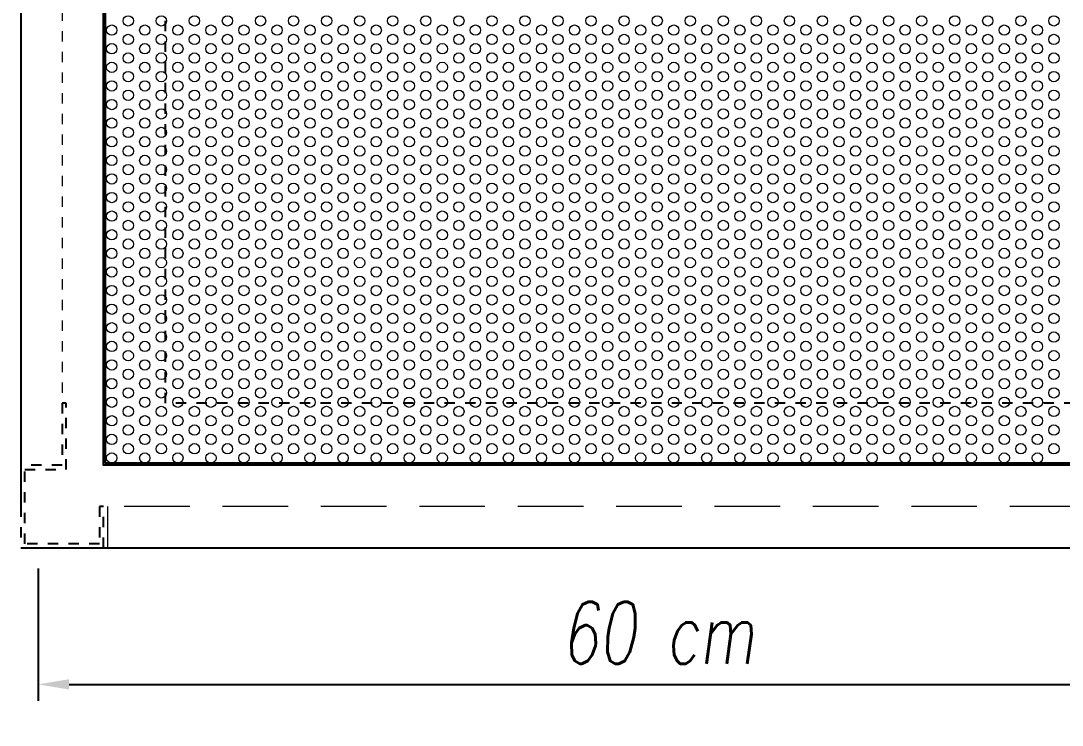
# Model space of a CAD drawing. Header units: millimetres. Extents: x 9130 to 9550, y -18883 to -17651.
# Drawn here: x 9470.9 to 9521.3, y -18821.1 to -18787 of the extents above; entities that cross this region are included whole.
import ezdxf

# ---------------------------------------------------------------- set-up
doc = ezdxf.new("R2010")
doc.units = ezdxf.units.MM
doc.linetypes.add('EPL_DASH', pattern=[1, 0.5, -0.5])
doc.linetypes.add('HIDDEN2', pattern=[4.7625, 3.175, -1.5875])
doc.layers.add('00 uvodnice', color=82, linetype='Continuous')
doc.layers.add('01-KOSTUR ORMARA', color=7, linetype='Continuous')
doc.layers.add('PDF14_Geometry', color=7, linetype='Continuous', true_color=0x58595a)
doc.styles.add('KOTE ZA MONNTAZU', font='simplex.shx', dxfattribs={"width": 0.7, "oblique": 8, "height": 3})
doc.dimstyles.new('Copy of KOTE ZA MONTAZU u cm', dxfattribs={"dimscale": 0, "dimtxt": 3, "dimasz": 1.5, "dimexe": 0.8, "dimexo": 0.1, "dimgap": 1, "dimtad": 1, "dimdec": 1, "dimzin": 12, "dimdsep": 46, "dimtxsty": 'KOTE ZA MONNTAZU', "dimcen": 1.5, "dimclrt": 1, "dimadec": 0, "dimazin": 0, "dimtfac": 1, "dimtdec": 1, "dimtmove": 0, "dimatfit": 3, "dimfxl": 1, "dimtolj": 2, "dimtzin": 0, "dimarcsym": 0})

# ---------------------------------------------------------------- blocks, each defined once
blk = doc.blocks.new('*D655')
at = {"layer": '00 uvodnice', "color": 0, "linetype": 'Continuous', "lineweight": -2, "transparency": 16777216}
for p, q in [((9471.69, -18813.511), (9471.69, -18819.914)), ((9531.69, -18813.511), (9531.69, -18819.914)), ((9473.19, -18819.114), (9530.19, -18819.114))]:
    blk.add_line(p, q, dxfattribs=at)
at = {"layer": '00 uvodnice', "color": 0, "linetype": 'Continuous', "transparency": 16777216}
for points in [[(9473.19, -18818.864), (9473.19, -18819.364), (9471.69, -18819.114)], [(9530.19, -18818.864), (9530.19, -18819.364), (9531.69, -18819.114)]]:
    blk.add_solid(points, dxfattribs=at)
at = {"layer": 'Defpoints', "color": 0, "linetype": 'Continuous', "transparency": 16777216}
for p in [(9471.69, -18813.411), (9531.69, -18813.411), (9531.69, -18819.114)]:
    blk.add_point(p, dxfattribs=at)
at = {"layer": '00 uvodnice', "color": 1, "linetype": 'Continuous', "transparency": 16777216, "insert": (9501.69, -18816.614), "char_height": 3, "attachment_point": 5, "style": 'KOTE ZA MONNTAZU'}
blk.add_mtext('\\A2;60 cm', dxfattribs=at)

msp = doc.modelspace()

# ---------------------------------------------------------------- linework, layer by layer
at = {"color": 5, "linetype": 'EPL_DASH', "lineweight": 15}
msp.add_lwpolyline([(9470.852, -18808.5111), (9470.852, -18756.5111), (9472.852, -18756.5111), (9472.852, -18808.5111)], close=True, dxfattribs=at)
at = {"color": 5, "linetype": 'Continuous'}
for points in [[(9474.852, -18756.5111), (9526.852, -18756.5111), (9526.852, -18808.5111), (9474.852, -18808.5111)], [(9474.952, -18756.6111), (9526.752, -18756.6111), (9526.752, -18808.4111), (9474.952, -18808.4111)]]:
    msp.add_lwpolyline(points, close=True, dxfattribs=at)
at = {"color": 5, "linetype": 'EPL_DASH'}
msp.add_lwpolyline([(9477.852, -18759.5111), (9523.852, -18759.5111), (9523.852, -18805.5111), (9477.852, -18805.5111)], close=True, dxfattribs=at)
at = {"color": 4, "linetype": 'EPL_DASH'}
msp.add_lwpolyline([(9470.852, -18812.5111), (9474.852, -18812.5111), (9474.852, -18810.5111), (9474.652, -18810.5111), (9474.652, -18812.3111), (9471.052, -18812.3111), (9471.052, -18808.7111), (9473.052, -18808.7111), (9473.052, -18805.5111), (9472.852, -18805.5111), (9472.852, -18808.5111), (9470.852, -18808.5111), (9470.852, -18812.5111)], dxfattribs=at)
at = {"layer": '00 uvodnice', "color": 5, "linetype": 'Continuous'}
msp.add_lwpolyline([(9470.852, -18812.5111), (9530.852, -18812.5111), (9530.852, -18752.5111), (9470.852, -18752.5111), (9470.852, -18810.5111)], dxfattribs=at)
at = {"layer": '01-KOSTUR ORMARA', "color": 5, "linetype": 'HIDDEN2', "lineweight": 15}
msp.add_lwpolyline([(9526.652, -18812.5111), (9526.652, -18810.5111), (9475.052, -18810.5111), (9475.052, -18812.5111)], close=True, dxfattribs=at)
at = {"layer": 'PDF14_Geometry', "lineweight": 5}
for centre in [(9476.052, -18787.0111), (9477.652, -18787.0111), (9479.252, -18787.0111), (9480.852, -18787.0111), (9482.452, -18787.0111), (9484.052, -18787.0111), (9485.652, -18787.0111), (9487.252, -18787.0111), (9488.852, -18787.0111), (9490.452, -18787.0111), (9492.052, -18787.0111), (9493.652, -18787.0111), (9495.252, -18787.0111), (9496.852, -18787.0111), (9498.452, -18787.0111), (9500.052, -18787.0111), (9501.652, -18787.0111), (9503.252, -18787.0111), (9504.852, -18787.0111), (9506.452, -18787.0111), (9508.052, -18787.0111), (9509.652, -18787.0111), (9511.252, -18787.0111), (9512.852, -18787.0111), (9514.452, -18787.0111), (9516.052, -18787.0111), (9517.652, -18787.0111), (9519.252, -18787.0111), (9520.852, -18787.0111), (9475.252, -18787.4611), (9476.852, -18787.4611), (9478.452, -18787.4611), (9480.052, -18787.4611), (9481.652, -18787.4611), (9483.252, -18787.4611), (9484.852, -18787.4611), (9486.452, -18787.4611), (9488.052, -18787.4611), (9489.652, -18787.4611), (9491.252, -18787.4611), (9492.852, -18787.4611), (9494.452, -18787.4611), (9496.052, -18787.4611), (9497.652, -18787.4611), (9499.252, -18787.4611), (9500.852, -18787.4611), (9502.452, -18787.4611), (9504.052, -18787.4611), (9505.652, -18787.4611), (9507.252, -18787.4611), (9508.852, -18787.4611), (9510.452, -18787.4611), (9512.052, -18787.4611), (9513.652, -18787.4611), (9515.252, -18787.4611), (9516.852, -18787.4611), (9518.452, -18787.4611), (9520.052, -18787.4611), (9475.252, -18788.3611), (9476.052, -18787.9111), (9476.852, -18788.3611), (9477.652, -18787.9111), (9478.452, -18788.3611), (9479.252, -18787.9111), (9480.052, -18788.3611), (9480.852, -18787.9111), (9481.652, -18788.3611), (9482.452, -18787.9111), (9483.252, -18788.3611), (9484.052, -18787.9111), (9484.852, -18788.3611), (9485.652, -18787.9111), (9486.452, -18788.3611), (9487.252, -18787.9111), (9488.052, -18788.3611), (9488.852, -18787.9111), (9489.652, -18788.3611), (9490.452, -18787.9111), (9491.252, -18788.3611), (9492.052, -18787.9111), (9492.852, -18788.3611), (9493.652, -18787.9111), (9494.452, -18788.3611), (9495.252, -18787.9111), (9496.052, -18788.3611), (9496.852, -18787.9111), (9497.652, -18788.3611), (9498.452, -18787.9111), (9499.252, -18788.3611), (9500.052, -18787.9111), (9500.852, -18788.3611), (9501.652, -18787.9111), (9502.452, -18788.3611), (9503.252, -18787.9111), (9504.052, -18788.3611), (9504.852, -18787.9111), (9505.652, -18788.3611), (9506.452, -18787.9111), (9507.252, -18788.3611), (9508.052, -18787.9111), (9508.852, -18788.3611), (9509.652, -18787.9111), (9510.452, -18788.3611), (9511.252, -18787.9111), (9512.052, -18788.3611), (9512.852, -18787.9111), (9513.652, -18788.3611), (9514.452, -18787.9111), (9515.252, -18788.3611), (9516.052, -18787.9111), (9516.852, -18788.3611), (9517.652, -18787.9111), (9518.452, -18788.3611), (9519.252, -18787.9111), (9520.052, -18788.3611), (9520.852, -18787.9111), (9476.052, -18788.8111), (9477.652, -18788.8111), (9479.252, -18788.8111), (9480.852, -18788.8111), (9482.452, -18788.8111), (9484.052, -18788.8111), (9485.652, -18788.8111), (9487.252, -18788.8111), (9488.852, -18788.8111), (9490.452, -18788.8111), (9492.052, -18788.8111), (9493.652, -18788.8111), (9495.252, -18788.8111), (9496.852, -18788.8111), (9498.452, -18788.8111), (9500.052, -18788.8111), (9501.652, -18788.8111), (9503.252, -18788.8111), (9504.852, -18788.8111), (9506.452, -18788.8111), (9508.052, -18788.8111), (9509.652, -18788.8111), (9511.252, -18788.8111), (9512.852, -18788.8111), (9514.452, -18788.8111), (9516.052, -18788.8111), (9517.652, -18788.8111), (9519.252, -18788.8111), (9520.852, -18788.8111), (9475.252, -18789.2611), (9476.852, -18789.2611), (9478.452, -18789.2611), (9480.052, -18789.2611), (9481.652, -18789.2611), (9483.252, -18789.2611), (9484.852, -18789.2611), (9486.452, -18789.2611), (9488.052, -18789.2611), (9489.652, -18789.2611), (9491.252, -18789.2611), (9492.852, -18789.2611), (9494.452, -18789.2611), (9496.052, -18789.2611), (9497.652, -18789.2611), (9499.252, -18789.2611), (9500.852, -18789.2611), (9502.452, -18789.2611), (9504.052, -18789.2611), (9505.652, -18789.2611), (9507.252, -18789.2611), (9508.852, -18789.2611), (9510.452, -18789.2611), (9512.052, -18789.2611), (9513.652, -18789.2611), (9515.252, -18789.2611), (9516.852, -18789.2611), (9518.452, -18789.2611), (9520.052, -18789.2611), (9476.052, -18789.7111), (9477.652, -18789.7111), (9479.252, -18789.7111), (9480.852, -18789.7111), (9482.452, -18789.7111), (9484.052, -18789.7111), (9485.652, -18789.7111), (9487.252, -18789.7111), (9488.852, -18789.7111), (9490.452, -18789.7111), (9492.052, -18789.7111), (9493.652, -18789.7111), (9495.252, -18789.7111), (9496.852, -18789.7111), (9498.452, -18789.7111), (9500.052, -18789.7111), (9501.652, -18789.7111), (9503.252, -18789.7111), (9504.852, -18789.7111), (9506.452, -18789.7111), (9508.052, -18789.7111), (9509.652, -18789.7111), (9511.252, -18789.7111), (9512.852, -18789.7111), (9514.452, -18789.7111), (9516.052, -18789.7111), (9517.652, -18789.7111), (9519.252, -18789.7111), (9520.852, -18789.7111), (9475.252, -18790.1611), (9476.852, -18790.1611), (9478.452, -18790.1611), (9480.052, -18790.1611), (9481.652, -18790.1611), (9483.252, -18790.1611), (9484.852, -18790.1611), (9486.452, -18790.1611), (9488.052, -18790.1611), (9489.652, -18790.1611), (9491.252, -18790.1611), (9492.852, -18790.1611), (9494.452, -18790.1611), (9496.052, -18790.1611), (9497.652, -18790.1611), (9499.252, -18790.1611), (9500.852, -18790.1611), (9502.452, -18790.1611), (9504.052, -18790.1611), (9505.652, -18790.1611), (9507.252, -18790.1611), (9508.852, -18790.1611), (9510.452, -18790.1611), (9512.052, -18790.1611), (9513.652, -18790.1611), (9515.252, -18790.1611), (9516.852, -18790.1611), (9518.452, -18790.1611), (9520.052, -18790.1611), (9476.052, -18790.6111), (9477.652, -18790.6111), (9479.252, -18790.6111), (9480.852, -18790.6111), (9482.452, -18790.6111), (9484.052, -18790.6111), (9485.652, -18790.6111), (9487.252, -18790.6111), (9488.852, -18790.6111), (9490.452, -18790.6111), (9492.052, -18790.6111), (9493.652, -18790.6111), (9495.252, -18790.6111), (9496.852, -18790.6111), (9498.452, -18790.6111), (9500.052, -18790.6111), (9501.652, -18790.6111), (9503.252, -18790.6111), (9504.852, -18790.6111), (9506.452, -18790.6111), (9508.052, -18790.6111), (9509.652, -18790.6111), (9511.252, -18790.6111), (9512.852, -18790.6111), (9514.452, -18790.6111), (9516.052, -18790.6111), (9517.652, -18790.6111), (9519.252, -18790.6111), (9520.852, -18790.6111), (9475.252, -18791.0611), (9476.852, -18791.0611), (9478.452, -18791.0611), (9480.052, -18791.0611), (9481.652, -18791.0611), (9483.252, -18791.0611), (9484.852, -18791.0611), (9486.452, -18791.0611), (9488.052, -18791.0611), (9489.652, -18791.0611), (9491.252, -18791.0611), (9492.852, -18791.0611), (9494.452, -18791.0611), (9496.052, -18791.0611), (9497.652, -18791.0611), (9499.252, -18791.0611), (9500.852, -18791.0611), (9502.452, -18791.0611), (9504.052, -18791.0611), (9505.652, -18791.0611), (9507.252, -18791.0611), (9508.852, -18791.0611), (9510.452, -18791.0611), (9512.052, -18791.0611), (9513.652, -18791.0611), (9515.252, -18791.0611), (9516.852, -18791.0611), (9518.452, -18791.0611), (9520.052, -18791.0611), (9476.052, -18791.5111), (9477.652, -18791.5111), (9479.252, -18791.5111), (9480.852, -18791.5111), (9482.452, -18791.5111), (9484.052, -18791.5111), (9485.652, -18791.5111), (9487.252, -18791.5111), (9488.852, -18791.5111), (9490.452, -18791.5111), (9492.052, -18791.5111), (9493.652, -18791.5111), (9495.252, -18791.5111), (9496.852, -18791.5111), (9498.452, -18791.5111), (9500.052, -18791.5111), (9501.652, -18791.5111), (9503.252, -18791.5111), (9504.852, -18791.5111), (9506.452, -18791.5111), (9508.052, -18791.5111), (9509.652, -18791.5111), (9511.252, -18791.5111), (9512.852, -18791.5111), (9514.452, -18791.5111), (9516.052, -18791.5111), (9517.652, -18791.5111), (9519.252, -18791.5111), (9520.852, -18791.5111), (9475.252, -18791.9611), (9476.852, -18791.9611), (9478.452, -18791.9611), (9480.052, -18791.9611), (9481.652, -18791.9611), (9483.252, -18791.9611), (9484.852, -18791.9611), (9486.452, -18791.9611), (9488.052, -18791.9611), (9489.652, -18791.9611), (9491.252, -18791.9611), (9492.852, -18791.9611), (9494.452, -18791.9611), (9496.052, -18791.9611), (9497.652, -18791.9611), (9499.252, -18791.9611), (9500.852, -18791.9611), (9502.452, -18791.9611), (9504.052, -18791.9611), (9505.652, -18791.9611), (9507.252, -18791.9611), (9508.852, -18791.9611), (9510.452, -18791.9611), (9512.052, -18791.9611), (9513.652, -18791.9611), (9515.252, -18791.9611), (9516.852, -18791.9611), (9518.452, -18791.9611), (9520.052, -18791.9611), (9475.252, -18792.8611), (9476.052, -18792.4111), (9476.852, -18792.8611), (9477.652, -18792.4111), (9478.452, -18792.8611), (9479.252, -18792.4111), (9480.052, -18792.8611), (9480.852, -18792.4111), (9481.652, -18792.8611), (9482.452, -18792.4111), (9483.252, -18792.8611), (9484.052, -18792.4111), (9484.852, -18792.8611), (9485.652, -18792.4111), (9486.452, -18792.8611), (9487.252, -18792.4111), (9488.052, -18792.8611), (9488.852, -18792.4111), (9489.652, -18792.8611), (9490.452, -18792.4111), (9491.252, -18792.8611), (9492.052, -18792.4111), (9492.852, -18792.8611), (9493.652, -18792.4111), (9494.452, -18792.8611), (9495.252, -18792.4111), (9496.052, -18792.8611), (9496.852, -18792.4111), (9497.652, -18792.8611), (9498.452, -18792.4111), (9499.252, -18792.8611), (9500.052, -18792.4111), (9500.852, -18792.8611), (9501.652, -18792.4111), (9502.452, -18792.8611), (9503.252, -18792.4111), (9504.052, -18792.8611), (9504.852, -18792.4111), (9505.652, -18792.8611), (9506.452, -18792.4111), (9507.252, -18792.8611), (9508.052, -18792.4111), (9508.852, -18792.8611), (9509.652, -18792.4111), (9510.452, -18792.8611), (9511.252, -18792.4111), (9512.052, -18792.8611), (9512.852, -18792.4111), (9513.652, -18792.8611), (9514.452, -18792.4111), (9515.252, -18792.8611), (9516.052, -18792.4111), (9516.852, -18792.8611), (9517.652, -18792.4111), (9518.452, -18792.8611), (9519.252, -18792.4111), (9520.052, -18792.8611), (9520.852, -18792.4111), (9476.052, -18793.3111), (9477.652, -18793.3111), (9479.252, -18793.3111), (9480.852, -18793.3111), (9482.452, -18793.3111), (9484.052, -18793.3111), (9485.652, -18793.3111), (9487.252, -18793.3111), (9488.852, -18793.3111), (9490.452, -18793.3111), (9492.052, -18793.3111), (9493.652, -18793.3111), (9495.252, -18793.3111), (9496.852, -18793.3111), (9498.452, -18793.3111), (9500.052, -18793.3111), (9501.652, -18793.3111), (9503.252, -18793.3111), (9504.852, -18793.3111), (9506.452, -18793.3111), (9508.052, -18793.3111), (9509.652, -18793.3111), (9511.252, -18793.3111), (9512.852, -18793.3111), (9514.452, -18793.3111), (9516.052, -18793.3111), (9517.652, -18793.3111), (9519.252, -18793.3111), (9520.852, -18793.3111), (9475.252, -18793.7611), (9476.852, -18793.7611), (9478.452, -18793.7611), (9480.052, -18793.7611), (9481.652, -18793.7611), (9483.252, -18793.7611), (9484.852, -18793.7611), (9486.452, -18793.7611), (9488.052, -18793.7611), (9489.652, -18793.7611), (9491.252, -18793.7611), (9492.852, -18793.7611), (9494.452, -18793.7611), (9496.052, -18793.7611), (9497.652, -18793.7611), (9499.252, -18793.7611), (9500.852, -18793.7611), (9502.452, -18793.7611), (9504.052, -18793.7611), (9505.652, -18793.7611), (9507.252, -18793.7611), (9508.852, -18793.7611), (9510.452, -18793.7611), (9512.052, -18793.7611), (9513.652, -18793.7611), (9515.252, -18793.7611), (9516.852, -18793.7611), (9518.452, -18793.7611), (9520.052, -18793.7611), (9476.052, -18794.2111), (9477.652, -18794.2111), (9479.252, -18794.2111), (9480.852, -18794.2111), (9482.452, -18794.2111), (9484.052, -18794.2111), (9485.652, -18794.2111), (9487.252, -18794.2111), (9488.852, -18794.2111), (9490.452, -18794.2111), (9492.052, -18794.2111), (9493.652, -18794.2111), (9495.252, -18794.2111), (9496.852, -18794.2111), (9498.452, -18794.2111), (9500.052, -18794.2111), (9501.652, -18794.2111), (9503.252, -18794.2111), (9504.852, -18794.2111), (9506.452, -18794.2111), (9508.052, -18794.2111), (9509.652, -18794.2111), (9511.252, -18794.2111), (9512.852, -18794.2111), (9514.452, -18794.2111), (9516.052, -18794.2111), (9517.652, -18794.2111), (9519.252, -18794.2111), (9520.852, -18794.2111), (9475.252, -18794.6611), (9476.852, -18794.6611), (9478.452, -18794.6611), (9480.052, -18794.6611), (9481.652, -18794.6611), (9483.252, -18794.6611), (9484.852, -18794.6611), (9486.452, -18794.6611), (9488.052, -18794.6611), (9489.652, -18794.6611), (9491.252, -18794.6611), (9492.852, -18794.6611), (9494.452, -18794.6611), (9496.052, -18794.6611), (9497.652, -18794.6611), (9499.252, -18794.6611), (9500.852, -18794.6611), (9502.452, -18794.6611), (9504.052, -18794.6611), (9505.652, -18794.6611), (9507.252, -18794.6611), (9508.852, -18794.6611), (9510.452, -18794.6611), (9512.052, -18794.6611), (9513.652, -18794.6611), (9515.252, -18794.6611), (9516.852, -18794.6611), (9518.452, -18794.6611), (9520.052, -18794.6611), (9476.052, -18795.1111), (9477.652, -18795.1111), (9479.252, -18795.1111), (9480.852, -18795.1111), (9482.452, -18795.1111), (9484.052, -18795.1111), (9485.652, -18795.1111), (9487.252, -18795.1111), (9488.852, -18795.1111), (9490.452, -18795.1111), (9492.052, -18795.1111), (9493.652, -18795.1111), (9495.252, -18795.1111), (9496.852, -18795.1111), (9498.452, -18795.1111), (9500.052, -18795.1111), (9501.652, -18795.1111), (9503.252, -18795.1111), (9504.852, -18795.1111), (9506.452, -18795.1111), (9508.052, -18795.1111), (9509.652, -18795.1111), (9511.252, -18795.1111), (9512.852, -18795.1111), (9514.452, -18795.1111), (9516.052, -18795.1111), (9517.652, -18795.1111), (9519.252, -18795.1111), (9520.852, -18795.1111), (9475.252, -18795.5611), (9476.852, -18795.5611), (9478.452, -18795.5611), (9480.052, -18795.5611), (9481.652, -18795.5611), (9483.252, -18795.5611), (9484.852, -18795.5611), (9486.452, -18795.5611), (9488.052, -18795.5611), (9489.652, -18795.5611), (9491.252, -18795.5611), (9492.852, -18795.5611), (9494.452, -18795.5611), (9496.052, -18795.5611), (9497.652, -18795.5611), (9499.252, -18795.5611), (9500.852, -18795.5611), (9502.452, -18795.5611), (9504.052, -18795.5611), (9505.652, -18795.5611), (9507.252, -18795.5611), (9508.852, -18795.5611), (9510.452, -18795.5611), (9512.052, -18795.5611), (9513.652, -18795.5611), (9515.252, -18795.5611), (9516.852, -18795.5611), (9518.452, -18795.5611), (9520.052, -18795.5611), (9476.052, -18796.0111), (9477.652, -18796.0111), (9479.252, -18796.0111), (9480.852, -18796.0111), (9482.452, -18796.0111), (9484.052, -18796.0111), (9485.652, -18796.0111), (9487.252, -18796.0111), (9488.852, -18796.0111), (9490.452, -18796.0111), (9492.052, -18796.0111), (9493.652, -18796.0111), (9495.252, -18796.0111), (9496.852, -18796.0111), (9498.452, -18796.0111), (9500.052, -18796.0111), (9501.652, -18796.0111), (9503.252, -18796.0111), (9504.852, -18796.0111), (9506.452, -18796.0111), (9508.052, -18796.0111), (9509.652, -18796.0111), (9511.252, -18796.0111), (9512.852, -18796.0111), (9514.452, -18796.0111), (9516.052, -18796.0111), (9517.652, -18796.0111), (9519.252, -18796.0111), (9520.852, -18796.0111), (9475.252, -18796.4611), (9476.052, -18796.9111), (9476.852, -18796.4611), (9477.652, -18796.9111), (9478.452, -18796.4611), (9479.252, -18796.9111), (9480.052, -18796.4611), (9480.852, -18796.9111), (9481.652, -18796.4611), (9482.452, -18796.9111), (9483.252, -18796.4611), (9484.052, -18796.9111), (9484.852, -18796.4611), (9485.652, -18796.9111), (9486.452, -18796.4611), (9487.252, -18796.9111), (9488.052, -18796.4611), (9488.852, -18796.9111), (9489.652, -18796.4611), (9490.452, -18796.9111), (9491.252, -18796.4611), (9492.052, -18796.9111), (9492.852, -18796.4611), (9493.652, -18796.9111), (9494.452, -18796.4611), (9495.252, -18796.9111), (9496.052, -18796.4611), (9496.852, -18796.9111), (9497.652, -18796.4611), (9498.452, -18796.9111), (9499.252, -18796.4611), (9500.052, -18796.9111), (9500.852, -18796.4611), (9501.652, -18796.9111), (9502.452, -18796.4611), (9503.252, -18796.9111), (9504.052, -18796.4611), (9504.852, -18796.9111), (9505.652, -18796.4611), (9506.452, -18796.9111), (9507.252, -18796.4611), (9508.052, -18796.9111), (9508.852, -18796.4611), (9509.652, -18796.9111), (9510.452, -18796.4611), (9511.252, -18796.9111), (9512.052, -18796.4611), (9512.852, -18796.9111), (9513.652, -18796.4611), (9514.452, -18796.9111), (9515.252, -18796.4611), (9516.052, -18796.9111), (9516.852, -18796.4611), (9517.652, -18796.9111), (9518.452, -18796.4611), (9519.252, -18796.9111), (9520.052, -18796.4611), (9520.852, -18796.9111), (9475.252, -18797.3611), (9476.852, -18797.3611), (9478.452, -18797.3611), (9480.052, -18797.3611), (9481.652, -18797.3611), (9483.252, -18797.3611), (9484.852, -18797.3611), (9486.452, -18797.3611), (9488.052, -18797.3611), (9489.652, -18797.3611), (9491.252, -18797.3611), (9492.852, -18797.3611), (9494.452, -18797.3611), (9496.052, -18797.3611), (9497.652, -18797.3611), (9499.252, -18797.3611), (9500.852, -18797.3611), (9502.452, -18797.3611), (9504.052, -18797.3611), (9505.652, -18797.3611), (9507.252, -18797.3611), (9508.852, -18797.3611), (9510.452, -18797.3611), (9512.052, -18797.3611), (9513.652, -18797.3611), (9515.252, -18797.3611), (9516.852, -18797.3611), (9518.452, -18797.3611), (9520.052, -18797.3611), (9476.052, -18797.8111), (9477.652, -18797.8111), (9479.252, -18797.8111), (9480.852, -18797.8111), (9482.452, -18797.8111), (9484.052, -18797.8111), (9485.652, -18797.8111), (9487.252, -18797.8111), (9488.852, -18797.8111), (9490.452, -18797.8111), (9492.052, -18797.8111), (9493.652, -18797.8111), (9495.252, -18797.8111), (9496.852, -18797.8111), (9498.452, -18797.8111), (9500.052, -18797.8111), (9501.652, -18797.8111), (9503.252, -18797.8111), (9504.852, -18797.8111), (9506.452, -18797.8111), (9508.052, -18797.8111), (9509.652, -18797.8111), (9511.252, -18797.8111), (9512.852, -18797.8111), (9514.452, -18797.8111), (9516.052, -18797.8111), (9517.652, -18797.8111), (9519.252, -18797.8111), (9520.852, -18797.8111), (9475.252, -18798.2611), (9476.852, -18798.2611), (9478.452, -18798.2611), (9480.052, -18798.2611), (9481.652, -18798.2611), (9483.252, -18798.2611), (9484.852, -18798.2611), (9486.452, -18798.2611), (9488.052, -18798.2611), (9489.652, -18798.2611), (9491.252, -18798.2611), (9492.852, -18798.2611), (9494.452, -18798.2611), (9496.052, -18798.2611), (9497.652, -18798.2611), (9499.252, -18798.2611), (9500.852, -18798.2611), (9502.452, -18798.2611), (9504.052, -18798.2611), (9505.652, -18798.2611), (9507.252, -18798.2611), (9508.852, -18798.2611), (9510.452, -18798.2611), (9512.052, -18798.2611), (9513.652, -18798.2611), (9515.252, -18798.2611), (9516.852, -18798.2611), (9518.452, -18798.2611), (9520.052, -18798.2611), (9476.052, -18798.7111), (9477.652, -18798.7111), (9479.252, -18798.7111), (9480.852, -18798.7111), (9482.452, -18798.7111), (9484.052, -18798.7111), (9485.652, -18798.7111), (9487.252, -18798.7111), (9488.852, -18798.7111), (9490.452, -18798.7111), (9492.052, -18798.7111), (9493.652, -18798.7111), (9495.252, -18798.7111), (9496.852, -18798.7111), (9498.452, -18798.7111), (9500.052, -18798.7111), (9501.652, -18798.7111), (9503.252, -18798.7111), (9504.852, -18798.7111), (9506.452, -18798.7111), (9508.052, -18798.7111), (9509.652, -18798.7111), (9511.252, -18798.7111), (9512.852, -18798.7111), (9514.452, -18798.7111), (9516.052, -18798.7111), (9517.652, -18798.7111), (9519.252, -18798.7111), (9520.852, -18798.7111), (9475.252, -18799.1611), (9476.852, -18799.1611), (9478.452, -18799.1611), (9480.052, -18799.1611), (9481.652, -18799.1611), (9483.252, -18799.1611), (9484.852, -18799.1611), (9486.452, -18799.1611), (9488.052, -18799.1611), (9489.652, -18799.1611), (9491.252, -18799.1611), (9492.852, -18799.1611), (9494.452, -18799.1611), (9496.052, -18799.1611), (9497.652, -18799.1611), (9499.252, -18799.1611), (9500.852, -18799.1611), (9502.452, -18799.1611), (9504.052, -18799.1611), (9505.652, -18799.1611), (9507.252, -18799.1611), (9508.852, -18799.1611), (9510.452, -18799.1611), (9512.052, -18799.1611), (9513.652, -18799.1611), (9515.252, -18799.1611), (9516.852, -18799.1611), (9518.452, -18799.1611), (9520.052, -18799.1611), (9476.052, -18799.6111), (9477.652, -18799.6111), (9479.252, -18799.6111), (9480.852, -18799.6111), (9482.452, -18799.6111), (9484.052, -18799.6111), (9485.652, -18799.6111), (9487.252, -18799.6111), (9488.852, -18799.6111), (9490.452, -18799.6111), (9492.052, -18799.6111), (9493.652, -18799.6111), (9495.252, -18799.6111), (9496.852, -18799.6111), (9498.452, -18799.6111), (9500.052, -18799.6111), (9501.652, -18799.6111), (9503.252, -18799.6111), (9504.852, -18799.6111), (9506.452, -18799.6111), (9508.052, -18799.6111), (9509.652, -18799.6111), (9511.252, -18799.6111), (9512.852, -18799.6111), (9514.452, -18799.6111), (9516.052, -18799.6111), (9517.652, -18799.6111), (9519.252, -18799.6111), (9520.852, -18799.6111), (9475.252, -18800.0611), (9476.852, -18800.0611), (9478.452, -18800.0611), (9480.052, -18800.0611), (9481.652, -18800.0611), (9483.252, -18800.0611), (9484.852, -18800.0611), (9486.452, -18800.0611), (9488.052, -18800.0611), (9489.652, -18800.0611), (9491.252, -18800.0611), (9492.852, -18800.0611), (9494.452, -18800.0611), (9496.052, -18800.0611), (9497.652, -18800.0611), (9499.252, -18800.0611), (9500.852, -18800.0611), (9502.452, -18800.0611), (9504.052, -18800.0611), (9505.652, -18800.0611), (9507.252, -18800.0611), (9508.852, -18800.0611), (9510.452, -18800.0611), (9512.052, -18800.0611), (9513.652, -18800.0611), (9515.252, -18800.0611), (9516.852, -18800.0611), (9518.452, -18800.0611), (9520.052, -18800.0611), (9475.252, -18800.9611), (9476.052, -18800.5111), (9476.852, -18800.9611), (9477.652, -18800.5111), (9478.452, -18800.9611), (9479.252, -18800.5111), (9480.052, -18800.9611), (9480.852, -18800.5111), (9481.652, -18800.9611), (9482.452, -18800.5111), (9483.252, -18800.9611), (9484.052, -18800.5111), (9484.852, -18800.9611), (9485.652, -18800.5111), (9486.452, -18800.9611), (9487.252, -18800.5111), (9488.052, -18800.9611), (9488.852, -18800.5111), (9489.652, -18800.9611), (9490.452, -18800.5111), (9491.252, -18800.9611), (9492.052, -18800.5111), (9492.852, -18800.9611), (9493.652, -18800.5111), (9494.452, -18800.9611), (9495.252, -18800.5111), (9496.052, -18800.9611), (9496.852, -18800.5111), (9497.652, -18800.9611), (9498.452, -18800.5111), (9499.252, -18800.9611), (9500.052, -18800.5111), (9500.852, -18800.9611), (9501.652, -18800.5111), (9502.452, -18800.9611), (9503.252, -18800.5111), (9504.052, -18800.9611), (9504.852, -18800.5111), (9505.652, -18800.9611), (9506.452, -18800.5111), (9507.252, -18800.9611), (9508.052, -18800.5111), (9508.852, -18800.9611), (9509.652, -18800.5111), (9510.452, -18800.9611), (9511.252, -18800.5111), (9512.052, -18800.9611), (9512.852, -18800.5111), (9513.652, -18800.9611), (9514.452, -18800.5111), (9515.252, -18800.9611), (9516.052, -18800.5111), (9516.852, -18800.9611), (9517.652, -18800.5111), (9518.452, -18800.9611), (9519.252, -18800.5111), (9520.052, -18800.9611), (9520.852, -18800.5111), (9476.052, -18801.4111), (9477.652, -18801.4111), (9479.252, -18801.4111), (9480.852, -18801.4111), (9482.452, -18801.4111), (9484.052, -18801.4111), (9485.652, -18801.4111), (9487.252, -18801.4111), (9488.852, -18801.4111), (9490.452, -18801.4111), (9492.052, -18801.4111), (9493.652, -18801.4111), (9495.252, -18801.4111), (9496.852, -18801.4111), (9498.452, -18801.4111), (9500.052, -18801.4111), (9501.652, -18801.4111), (9503.252, -18801.4111), (9504.852, -18801.4111), (9506.452, -18801.4111), (9508.052, -18801.4111), (9509.652, -18801.4111), (9511.252, -18801.4111), (9512.852, -18801.4111), (9514.452, -18801.4111), (9516.052, -18801.4111), (9517.652, -18801.4111), (9519.252, -18801.4111), (9520.852, -18801.4111), (9475.252, -18801.8611), (9476.852, -18801.8611), (9478.452, -18801.8611), (9480.052, -18801.8611), (9481.652, -18801.8611), (9483.252, -18801.8611), (9484.852, -18801.8611), (9486.452, -18801.8611), (9488.052, -18801.8611), (9489.652, -18801.8611), (9491.252, -18801.8611), (9492.852, -18801.8611), (9494.452, -18801.8611), (9496.052, -18801.8611), (9497.652, -18801.8611), (9499.252, -18801.8611), (9500.852, -18801.8611), (9502.452, -18801.8611), (9504.052, -18801.8611), (9505.652, -18801.8611), (9507.252, -18801.8611), (9508.852, -18801.8611), (9510.452, -18801.8611), (9512.052, -18801.8611), (9513.652, -18801.8611), (9515.252, -18801.8611), (9516.852, -18801.8611), (9518.452, -18801.8611), (9520.052, -18801.8611), (9476.052, -18802.3111), (9477.652, -18802.3111), (9479.252, -18802.3111), (9480.852, -18802.3111), (9482.452, -18802.3111), (9484.052, -18802.3111), (9485.652, -18802.3111), (9487.252, -18802.3111), (9488.852, -18802.3111), (9490.452, -18802.3111), (9492.052, -18802.3111), (9493.652, -18802.3111), (9495.252, -18802.3111), (9496.852, -18802.3111), (9498.452, -18802.3111), (9500.052, -18802.3111), (9501.652, -18802.3111), (9503.252, -18802.3111), (9504.852, -18802.3111), (9506.452, -18802.3111), (9508.052, -18802.3111), (9509.652, -18802.3111), (9511.252, -18802.3111), (9512.852, -18802.3111), (9514.452, -18802.3111), (9516.052, -18802.3111), (9517.652, -18802.3111), (9519.252, -18802.3111), (9520.852, -18802.3111), (9475.252, -18802.7611), (9476.852, -18802.7611), (9478.452, -18802.7611), (9480.052, -18802.7611), (9481.652, -18802.7611), (9483.252, -18802.7611), (9484.852, -18802.7611), (9486.452, -18802.7611), (9488.052, -18802.7611), (9489.652, -18802.7611), (9491.252, -18802.7611), (9492.852, -18802.7611), (9494.452, -18802.7611), (9496.052, -18802.7611), (9497.652, -18802.7611), (9499.252, -18802.7611), (9500.852, -18802.7611), (9502.452, -18802.7611), (9504.052, -18802.7611), (9505.652, -18802.7611), (9507.252, -18802.7611), (9508.852, -18802.7611), (9510.452, -18802.7611), (9512.052, -18802.7611), (9513.652, -18802.7611), (9515.252, -18802.7611), (9516.852, -18802.7611), (9518.452, -18802.7611), (9520.052, -18802.7611), (9476.052, -18803.2111), (9477.652, -18803.2111), (9479.252, -18803.2111), (9480.852, -18803.2111), (9482.452, -18803.2111), (9484.052, -18803.2111), (9485.652, -18803.2111), (9487.252, -18803.2111), (9488.852, -18803.2111), (9490.452, -18803.2111), (9492.052, -18803.2111), (9493.652, -18803.2111), (9495.252, -18803.2111), (9496.852, -18803.2111), (9498.452, -18803.2111), (9500.052, -18803.2111), (9501.652, -18803.2111), (9503.252, -18803.2111), (9504.852, -18803.2111), (9506.452, -18803.2111), (9508.052, -18803.2111), (9509.652, -18803.2111), (9511.252, -18803.2111), (9512.852, -18803.2111), (9514.452, -18803.2111), (9516.052, -18803.2111), (9517.652, -18803.2111), (9519.252, -18803.2111), (9520.852, -18803.2111), (9475.252, -18803.6611), (9476.852, -18803.6611), (9478.452, -18803.6611), (9480.052, -18803.6611), (9481.652, -18803.6611), (9483.252, -18803.6611), (9484.852, -18803.6611), (9486.452, -18803.6611), (9488.052, -18803.6611), (9489.652, -18803.6611), (9491.252, -18803.6611), (9492.852, -18803.6611), (9494.452, -18803.6611), (9496.052, -18803.6611), (9497.652, -18803.6611), (9499.252, -18803.6611), (9500.852, -18803.6611), (9502.452, -18803.6611), (9504.052, -18803.6611), (9505.652, -18803.6611), (9507.252, -18803.6611), (9508.852, -18803.6611), (9510.452, -18803.6611), (9512.052, -18803.6611), (9513.652, -18803.6611), (9515.252, -18803.6611), (9516.852, -18803.6611), (9518.452, -18803.6611), (9520.052, -18803.6611), (9476.052, -18804.1111), (9477.652, -18804.1111), (9479.252, -18804.1111), (9480.852, -18804.1111), (9482.452, -18804.1111), (9484.052, -18804.1111), (9485.652, -18804.1111), (9487.252, -18804.1111), (9488.852, -18804.1111), (9490.452, -18804.1111), (9492.052, -18804.1111), (9493.652, -18804.1111), (9495.252, -18804.1111), (9496.852, -18804.1111), (9498.452, -18804.1111), (9500.052, -18804.1111), (9501.652, -18804.1111), (9503.252, -18804.1111), (9504.852, -18804.1111), (9506.452, -18804.1111), (9508.052, -18804.1111), (9509.652, -18804.1111), (9511.252, -18804.1111), (9512.852, -18804.1111), (9514.452, -18804.1111), (9516.052, -18804.1111), (9517.652, -18804.1111), (9519.252, -18804.1111), (9520.852, -18804.1111), (9475.252, -18804.5611), (9476.852, -18804.5611), (9478.452, -18804.5611), (9480.052, -18804.5611), (9481.652, -18804.5611), (9483.252, -18804.5611), (9484.852, -18804.5611), (9486.452, -18804.5611), (9488.052, -18804.5611), (9489.652, -18804.5611), (9491.252, -18804.5611), (9492.852, -18804.5611), (9494.452, -18804.5611), (9496.052, -18804.5611), (9497.652, -18804.5611), (9499.252, -18804.5611), (9500.852, -18804.5611), (9502.452, -18804.5611), (9504.052, -18804.5611), (9505.652, -18804.5611), (9507.252, -18804.5611), (9508.852, -18804.5611), (9510.452, -18804.5611), (9512.052, -18804.5611), (9513.652, -18804.5611), (9515.252, -18804.5611), (9516.852, -18804.5611), (9518.452, -18804.5611), (9520.052, -18804.5611), (9475.252, -18805.4611), (9476.052, -18805.0111), (9476.852, -18805.4611), (9477.652, -18805.0111), (9478.452, -18805.4611), (9479.252, -18805.0111), (9480.052, -18805.4611), (9480.852, -18805.0111), (9481.652, -18805.4611), (9482.452, -18805.0111), (9483.252, -18805.4611), (9484.052, -18805.0111), (9484.852, -18805.4611), (9485.652, -18805.0111), (9486.452, -18805.4611), (9487.252, -18805.0111), (9488.052, -18805.4611), (9488.852, -18805.0111), (9489.652, -18805.4611), (9490.452, -18805.0111), (9491.252, -18805.4611), (9492.052, -18805.0111), (9492.852, -18805.4611), (9493.652, -18805.0111), (9494.452, -18805.4611), (9495.252, -18805.0111), (9496.052, -18805.4611), (9496.852, -18805.0111), (9497.652, -18805.4611), (9498.452, -18805.0111), (9499.252, -18805.4611), (9500.052, -18805.0111), (9500.852, -18805.4611), (9501.652, -18805.0111), (9502.452, -18805.4611), (9503.252, -18805.0111), (9504.052, -18805.4611), (9504.852, -18805.0111), (9505.652, -18805.4611), (9506.452, -18805.0111), (9507.252, -18805.4611), (9508.052, -18805.0111), (9508.852, -18805.4611), (9509.652, -18805.0111), (9510.452, -18805.4611), (9511.252, -18805.0111), (9512.052, -18805.4611), (9512.852, -18805.0111), (9513.652, -18805.4611), (9514.452, -18805.0111), (9515.252, -18805.4611), (9516.052, -18805.0111), (9516.852, -18805.4611), (9517.652, -18805.0111), (9518.452, -18805.4611), (9519.252, -18805.0111), (9520.052, -18805.4611), (9520.852, -18805.0111), (9476.052, -18805.9111), (9477.652, -18805.9111), (9479.252, -18805.9111), (9480.852, -18805.9111), (9482.452, -18805.9111), (9484.052, -18805.9111), (9485.652, -18805.9111), (9487.252, -18805.9111), (9488.852, -18805.9111), (9490.452, -18805.9111), (9492.052, -18805.9111), (9493.652, -18805.9111), (9495.252, -18805.9111), (9496.852, -18805.9111), (9498.452, -18805.9111), (9500.052, -18805.9111), (9501.652, -18805.9111), (9503.252, -18805.9111), (9504.852, -18805.9111), (9506.452, -18805.9111), (9508.052, -18805.9111), (9509.652, -18805.9111), (9511.252, -18805.9111), (9512.852, -18805.9111), (9514.452, -18805.9111), (9516.052, -18805.9111), (9517.652, -18805.9111), (9519.252, -18805.9111), (9520.852, -18805.9111), (9475.252, -18806.3611), (9476.852, -18806.3611), (9478.452, -18806.3611), (9480.052, -18806.3611), (9481.652, -18806.3611), (9483.252, -18806.3611), (9484.852, -18806.3611), (9486.452, -18806.3611), (9488.052, -18806.3611), (9489.652, -18806.3611), (9491.252, -18806.3611), (9492.852, -18806.3611), (9494.452, -18806.3611), (9496.052, -18806.3611), (9497.652, -18806.3611), (9499.252, -18806.3611), (9500.852, -18806.3611), (9502.452, -18806.3611), (9504.052, -18806.3611), (9505.652, -18806.3611), (9507.252, -18806.3611), (9508.852, -18806.3611), (9510.452, -18806.3611), (9512.052, -18806.3611), (9513.652, -18806.3611), (9515.252, -18806.3611), (9516.852, -18806.3611), (9518.452, -18806.3611), (9520.052, -18806.3611), (9476.052, -18806.8111), (9477.652, -18806.8111), (9479.252, -18806.8111), (9480.852, -18806.8111), (9482.452, -18806.8111), (9484.052, -18806.8111), (9485.652, -18806.8111), (9487.252, -18806.8111), (9488.852, -18806.8111), (9490.452, -18806.8111), (9492.052, -18806.8111), (9493.652, -18806.8111), (9495.252, -18806.8111), (9496.852, -18806.8111), (9498.452, -18806.8111), (9500.052, -18806.8111), (9501.652, -18806.8111), (9503.252, -18806.8111), (9504.852, -18806.8111), (9506.452, -18806.8111), (9508.052, -18806.8111), (9509.652, -18806.8111), (9511.252, -18806.8111), (9512.852, -18806.8111), (9514.452, -18806.8111), (9516.052, -18806.8111), (9517.652, -18806.8111), (9519.252, -18806.8111), (9520.852, -18806.8111), (9475.252, -18807.2611), (9476.852, -18807.2611), (9478.452, -18807.2611), (9480.052, -18807.2611), (9481.652, -18807.2611), (9483.252, -18807.2611), (9484.852, -18807.2611), (9486.452, -18807.2611), (9488.052, -18807.2611), (9489.652, -18807.2611), (9491.252, -18807.2611), (9492.852, -18807.2611), (9494.452, -18807.2611), (9496.052, -18807.2611), (9497.652, -18807.2611), (9499.252, -18807.2611), (9500.852, -18807.2611), (9502.452, -18807.2611), (9504.052, -18807.2611), (9505.652, -18807.2611), (9507.252, -18807.2611), (9508.852, -18807.2611), (9510.452, -18807.2611), (9512.052, -18807.2611), (9513.652, -18807.2611), (9515.252, -18807.2611), (9516.852, -18807.2611), (9518.452, -18807.2611), (9520.052, -18807.2611), (9476.052, -18807.7111), (9477.652, -18807.7111), (9479.252, -18807.7111), (9480.852, -18807.7111), (9482.452, -18807.7111), (9484.052, -18807.7111), (9485.652, -18807.7111), (9487.252, -18807.7111), (9488.852, -18807.7111), (9490.452, -18807.7111), (9492.052, -18807.7111), (9493.652, -18807.7111), (9495.252, -18807.7111), (9496.852, -18807.7111), (9498.452, -18807.7111), (9500.052, -18807.7111), (9501.652, -18807.7111), (9503.252, -18807.7111), (9504.852, -18807.7111), (9506.452, -18807.7111), (9508.052, -18807.7111), (9509.652, -18807.7111), (9511.252, -18807.7111), (9512.852, -18807.7111), (9514.452, -18807.7111), (9516.052, -18807.7111), (9517.652, -18807.7111), (9519.252, -18807.7111), (9520.852, -18807.7111), (9475.252, -18808.1611), (9476.852, -18808.1611), (9478.452, -18808.1611), (9480.052, -18808.1611), (9481.652, -18808.1611), (9483.252, -18808.1611), (9484.852, -18808.1611), (9486.452, -18808.1611), (9488.052, -18808.1611), (9489.652, -18808.1611), (9491.252, -18808.1611), (9492.852, -18808.1611), (9494.452, -18808.1611), (9496.052, -18808.1611), (9497.652, -18808.1611), (9499.252, -18808.1611), (9500.852, -18808.1611), (9502.452, -18808.1611), (9504.052, -18808.1611), (9505.652, -18808.1611), (9507.252, -18808.1611), (9508.852, -18808.1611), (9510.452, -18808.1611), (9512.052, -18808.1611), (9513.652, -18808.1611), (9515.252, -18808.1611), (9516.852, -18808.1611), (9518.452, -18808.1611), (9520.052, -18808.1611)]:
    msp.add_circle(centre, 0.25, dxfattribs=at)

# ---------------------------------------------------------------- dimensions: what is measured, and where the dimension line sits
at = {"layer": '00 uvodnice', "color": 4, "linetype": 'Continuous'}
dim = msp.add_linear_dim(base=(9531.6895, -18819.1138), p1=(9471.6895, -18813.4114), p2=(9531.6895, -18813.4114), dimstyle='Copy of KOTE ZA MONTAZU u cm', override={"dimscale": 1, "dimpost": ' cm'}, dxfattribs=at)
dim.commit()
dim.dimension.update_dxf_attribs({"geometry": '*D655', "text_midpoint": (9501.6895, -18819.1138), "dimtype": 160})

doc.saveas('drawing.dxf')
